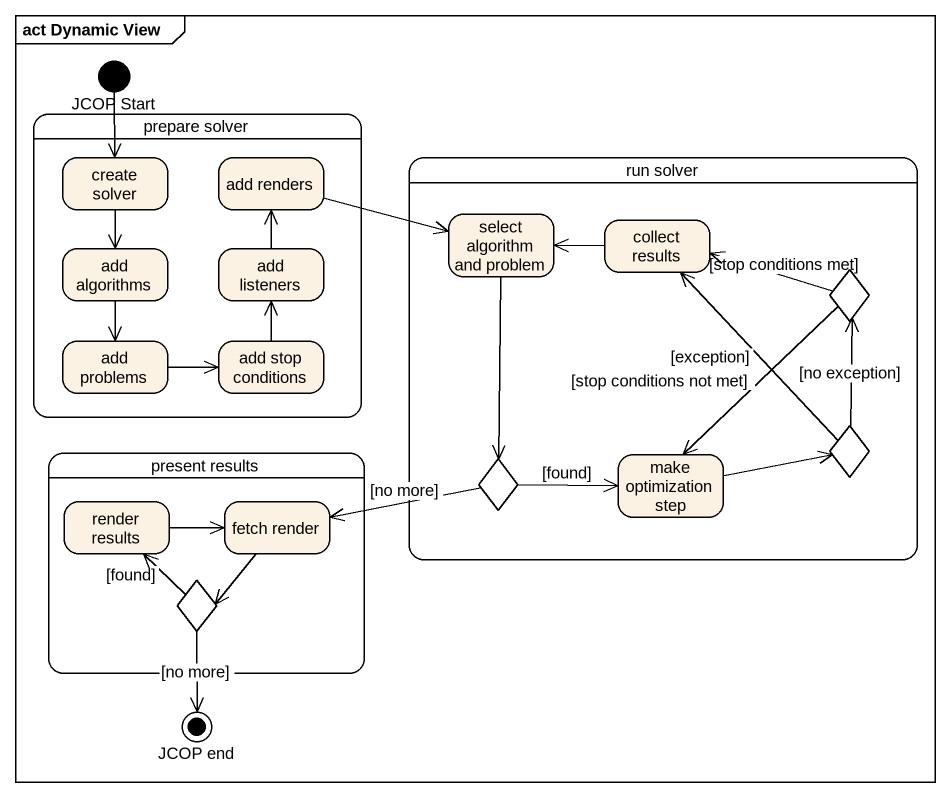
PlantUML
@startuml
mainframe act Dynamic View
hide empty description
state "JCOP Start" as JCOP_Start <<start>>
state "prepare solver" as prepare_solver {
  state "create solver" as create_solver
  state "add renders" as add_renders
  state "add algorithms" as add_algorithms
  state "add listeners" as add_listeners
  state "add problems" as add_problems
  state "add stop conditions" as add_stop_conditions
}
state "run solver" as run_solver {
  state "select algorithm and problem" as select_algorithm_and_problem
  state "collect results" as collect_results
  state choice1 <<choice>>
  state choice2 <<choice>>
  state choice3 <<choice>>
  state "make optimization step" as make_optimization_step
}
state "present results" as present_results {
  state "render results" as render_results
  state "fetch render" as fetch_render
  state choice4 <<choice>>
}
state "JCOP end" as JCOP_end <<end>>
JCOP_Start --> create_solver
create_solver --> add_algorithms
add_renders -right-> select_algorithm_and_problem
select_algorithm_and_problem --> choice3
collect_results -left-> select_algorithm_and_problem
add_algorithms --> add_problems
add_listeners -up-> add_renders
choice1 -left-> collect_results : [stop conditions met]
choice1 --> make_optimization_step : [stop conditions not met]
add_problems -right-> add_stop_conditions
add_stop_conditions -up-> add_listeners
choice2 -up-> collect_results : [exception]
choice2 -up-> choice1 : [no exception]
render_results -right-> fetch_render
fetch_render --> choice4
choice3 -left-> fetch_render : [no more]
choice3 -right-> make_optimization_step : [found]
make_optimization_step -right-> choice2
choice4 -up-> render_results : [found]
choice4 --> JCOP_end : [no more]
@enduml
